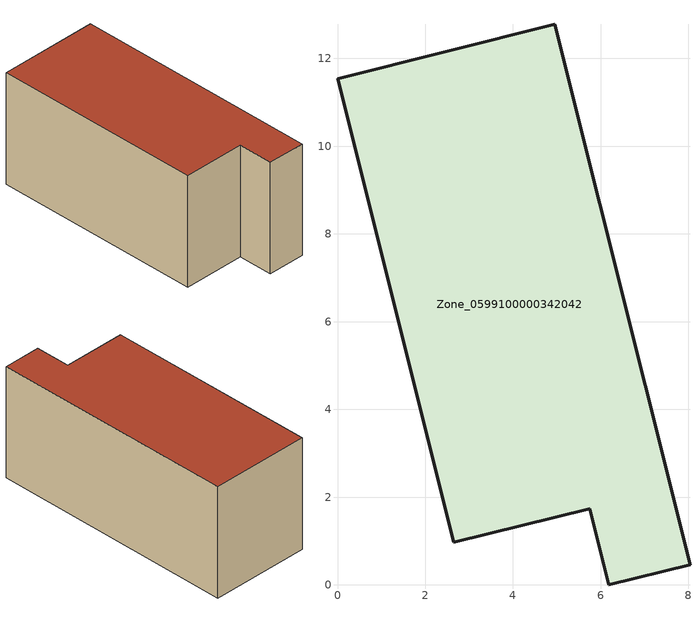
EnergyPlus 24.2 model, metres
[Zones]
Zone_0599100000342042
 floor ground (C_G): 5.75,1.74 2.65,0.97 0,11.54 4.95,12.78 8.04,0.46 6.18,0 z0
 wall outside (C_F): 4.95,12.78 0,11.54 2.65,0.97 5.75,1.74 6.18,0 8.04,0.46 4.95,12.78 z0:5.79
 roof outside (C_R): 6.18,0 8.04,0.46 4.95,12.78 0,11.54 2.65,0.97 5.75,1.74 z5.79
[BUILDING]
Pand.0599100000342042: North Axis=0; Terrain=City; Loads Convergence Tolerance Value=0.04; Temperature Convergence Tolerance Value=0.4; Solar Distribution=FullExterior; Maximum Number of Warmup Days=25; Minimum Number of Warmup Days=1
[Site:Location]
Rotterdam.The.Hague.AP_ZH_NLD Design_Conditions: Latitude=51.96; Longitude=4.45; Time Zone=1; Elevation=-4.5
[SITE:GROUNDTEMPERATURE:BUILDINGSURFACE]
18, 18, 18, 18, 18, 18, 18, 18, 18, 18, 18, 18
[MATERIAL] Thermal Absorptance=0.9; Solar Absorptance=0.7; Visible Absorptance=0.7
Name | Roughness | Thickness | Conductivity | Density | Specific Heat
G.TI.1992-2005 | MediumSmooth | 0.15 | 0.06 | 540 | 1210
F.TI.1992-2005 | Rough | 0.3 | 0.12 | 1920 | 840
R.TI.1992-2005 | MediumRough | 0.2 | 0.08 | 1500 | 1000
[CONSTRUCTION]
C_G: G.TI.1992-2005
C_F: F.TI.1992-2005
C_R: R.TI.1992-2005
[ZONE]
Zone_0599100000342042: Type=1; Multiplier=1; Ceiling Height=Autocalculate; Volume=Autocalculate; Floor Area=autocalculate; Part of Total Floor Area=Yes
[ZONEINFILTRATION:DESIGNFLOWRATE]
Infil_Zone_0599100000342042: Zone or ZoneList or Space or SpaceList=Zone_0599100000342042; Schedule=AlwaysOn; Design Flow Rate Calculation Method=Flow/Area; Flow Rate per Floor Area=0.0015; Constant Term Coefficient=1; Temperature Term Coefficient=0; Velocity Term Coefficient=0; Velocity Squared Term Coefficient=0
[HVACTEMPLATE:ZONE:IDEALLOADSAIRSYSTEM]
Zone_0599100000342042: Maximum Heating Supply Air Temperature=50; Minimum Cooling Supply Air Temperature=13; Maximum Heating Supply Air Humidity Ratio=0.0156; Minimum Cooling Supply Air Humidity Ratio=0.0077; Heating Limit=NoLimit; Cooling Limit=NoLimit; Dehumidification Control Type=ConstantSensibleHeatRatio; Cooling Sensible Heat Ratio=0.7; Dehumidification Setpoint=60; Humidification Control Type=None; Humidification Setpoint=30; Outdoor Air Method=None; Outdoor Air Flow Rate per Person=0.00944; Outdoor Air Flow Rate per Zone Floor Area=0; Outdoor Air Flow Rate per Zone=0; Demand Controlled Ventilation Type=None; Outdoor Air Economizer Type=NoEconomizer; Heat Recovery Type=None; Sensible Heat Recovery Effectiveness=0.7; Latent Heat Recovery Effectiveness=0.65
[ZONECONTROL:THERMOSTAT]
ThermostatControl_Zone_0599100000342042: Zone or ZoneList=Zone_0599100000342042; Control Type Schedule=DualSetpointControlType; Control 1=Thermostat_Zone_0599100000342042; Temperature Difference Between Cutout And Setpoint=0
[THERMOSTATSETPOINT:DUALSETPOINT]
Thermostat_Zone_0599100000342042: Heating Setpoint Temperature Schedule=HeatingSetpoint_Zone_0599100000342042; Cooling Setpoint Temperature Schedule=CoolingSetpoint_Zone_0599100000342042
[SCHEDULE:COMPACT]
HeatingSetpoint_Zone_0599100000342042: Through: 12/31, For: AllDays, Until: 24:00, 21
CoolingSetpoint_Zone_0599100000342042: Through: 12/31, For: AllDays, Until: 24:00, 24
DualSetpointControlType: Through: 12/31, For: AllDays, Until: 24:00, 4
AlwaysOn: Through: 12/31, For: AllDays, Until: 24:00, 1
